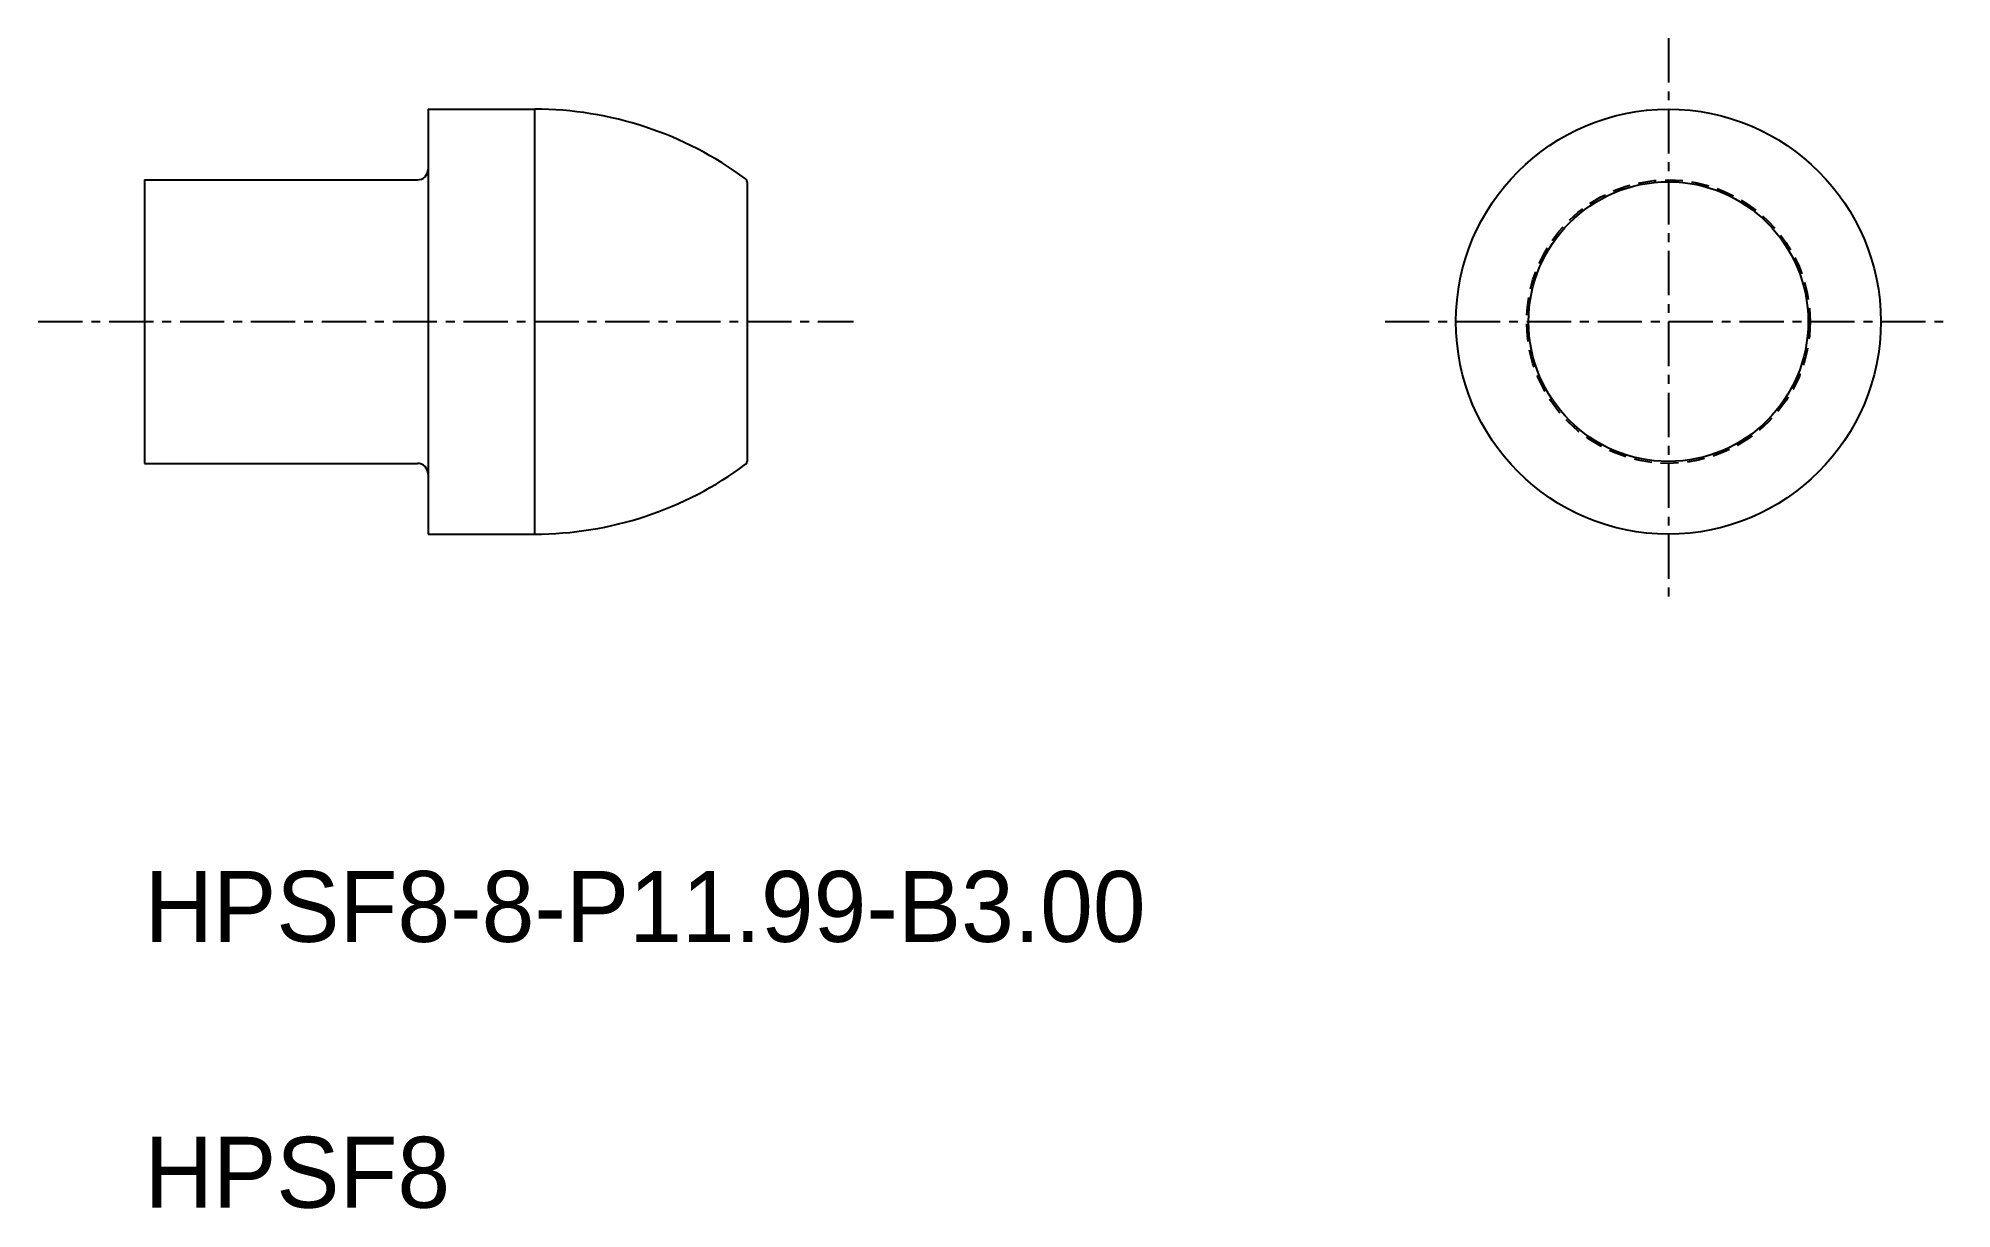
# Model space of a CAD drawing. Extents: x -1008.9 to -954.9, y -777 to -744.
import ezdxf

# ---------------------------------------------------------------- set-up
doc = ezdxf.new("R2010")
doc.units = 0
doc.linetypes.add('CENTER', pattern=[2, 1.25, -0.25, 0.25, -0.25])
doc.linetypes.add('DASHED', pattern=[0.75, 0.5, -0.25])
doc.layers.get('0').update_dxf_attribs({"linetype": 'CONTINUOUS'})
doc.layers.add('CENTER', color=1, linetype='CENTER')

msp = doc.modelspace()

# ---------------------------------------------------------------- linework, layer by layer
at = {"color": 7, "linetype": 'CONTINUOUS'}
for p, q in [((-997.922, -745.985), (-997.922, -757.975)), ((-997.922, -745.985), (-994.922, -745.985)), ((-994.922, -745.985), (-994.922, -757.975)), ((-1005.922, -747.98), (-1005.922, -755.98)), ((-1005.922, -747.98), (-998.222, -747.98)), ((-988.922, -748.035), (-988.922, -755.925)), ((-1005.922, -755.98), (-998.222, -755.98)), ((-997.922, -757.975), (-994.922, -757.975))]:
    msp.add_line(p, q, dxfattribs=at)
for radius in [5.995, 3.945]:
    msp.add_circle((-962.927, -751.98), radius, dxfattribs=at)
at = {"color": 3, "linetype": 'DASHED'}
msp.add_circle((-962.927, -751.98), 4, dxfattribs=at)
at = {"color": 7, "linetype": 'CONTINUOUS'}
for centre, radius, start, end in [((-994.922, -755.985), 10, 53.4189, 90), ((-998.222, -747.68), 0.3, 270, 0), ((-989.022, -748.035), 0.1, 0, 53.4189), ((-998.222, -756.28), 0.3, 0, 90), ((-994.922, -747.975), 10, 270, 306.5811), ((-989.022, -755.925), 0.1, 306.5811, 0)]:
    msp.add_arc(centre, radius, start, end, dxfattribs=at)
at = {"layer": 'CENTER', "color": 1, "linetype": 'CENTER'}
for p, q in [((-962.927, -743.985), (-962.927, -759.975)), ((-1008.922, -751.98), (-985.922, -751.98)), ((-970.922, -751.98), (-954.932, -751.98))]:
    msp.add_line(p, q, dxfattribs=at)

# ---------------------------------------------------------------- texts
at = {"color": 7, "linetype": 'CONTINUOUS'}
for s, p in [('HPSF8-8-P11.99-B3.00 ', (-1005.922, -769.48)), ('HPSF8', (-1005.922, -776.98))]:
    msp.add_text(s, height=2, dxfattribs=at).set_placement(p)

doc.saveas('drawing.dxf')
